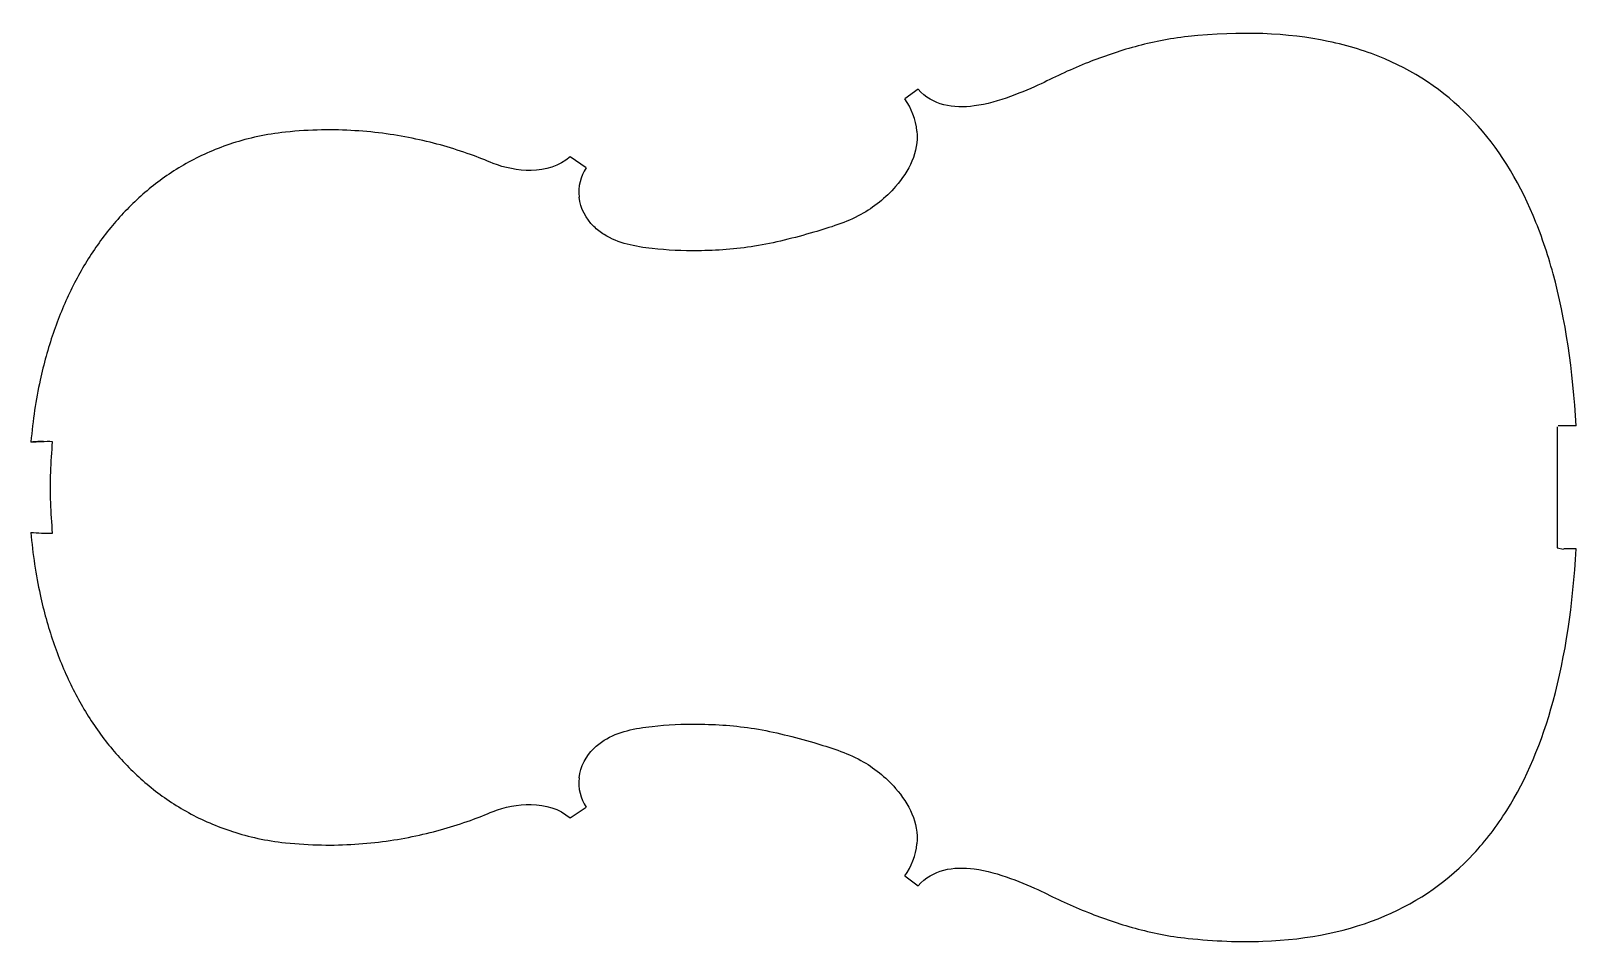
# Model space of a CAD drawing. Header units: millimetres. Extents: x -377 to 377, y -222 to 223.
import ezdxf

# ---------------------------------------------------------------- set-up
doc = ezdxf.new("R2010")
doc.units = ezdxf.units.MM
doc.layers.get('0').update_dxf_attribs({"linetype": 'CONTINUOUS'})
doc.layers.add('TOP_PLATE_ORIENTED', color=7, linetype='CONTINUOUS')

msp = doc.modelspace()

# ---------------------------------------------------------------- linework, layer by layer
msp.add_line((370.5, -30.28), (367.35, -29.65))
at = {"layer": 'TOP_PLATE_ORIENTED'}
for p, q in [((55.91, 194.16), (49.34, 189.38)), ((-105.94, 155.78), (-113.8, 161.07)), ((367.45, 29.43), (367.45, -0.07)), ((376.65, 29.93), (367.95, 29.93)), ((367.45, -0.07), (367.45, -29.57)), ((376.65, -30.07), (370.64, -30.07)), ((-113.8, -161.21), (-105.94, -155.91)), ((49.34, -189.51), (55.91, -194.29))]:
    msp.add_line(p, q, dxfattribs=at)
for centre, radius, start, end in [((23.53, 170.6), 31.92, 5.49807, 36.03152), ((-88.39, 143.95), 21.16, 146.03152, -173.47982), ((-88.39, -144.09), 21.16, 173.47982, -146.03152), ((23.53, -170.74), 31.92, -36.03152, -5.49807)]:
    msp.add_arc(centre, radius, start, end, dxfattribs=at)
for points, knots in [([(187.45, 219.8), (178.12, 218.81), (169.67, 217.03), (161.66, 214.85), (153.66, 212.66), (146.11, 210.07), (138.87, 207.2), (130.85, 204.02), (123.22, 200.5), (115.87, 196.73)], [0, 0, 0, 0, 0.321866, 0.321866, 0.321866, 0.643732, 0.643732, 0.643732, 1, 1, 1, 1]), ([(376.65, 29.93), (375.15, 57.16), (371.5, 82), (365.44, 104.15), (362.7, 114.17), (359.47, 123.64), (355.71, 132.53), (348.2, 150.3), (338.6, 165.75), (326.64, 178.59), (314.69, 191.42), (300.38, 201.64), (283.39, 208.88), (274.9, 212.5), (265.73, 215.38), (255.84, 217.45), (236.07, 221.6), (213.43, 222.55), (187.45, 219.8)], [0, 0, 0, 0, 0.216596, 0.216596, 0.216596, 0.314522, 0.314522, 0.314522, 0.510373, 0.510373, 0.510373, 0.706224, 0.706224, 0.706224, 0.804149, 0.804149, 0.804149, 1, 1, 1, 1]), ([(115.87, 196.73), (107.46, 193.04), (95.21, 187.54), (83.28, 185.96), (73.02, 184.6), (62.99, 186.14), (55.91, 194.16)], [0, 0, 0, 0, 0.537386, 0.537386, 0.537386, 1, 1, 1, 1]), ([(-151.35, 157.94), (-154.94, 159.47), (-158.61, 160.91), (-162.36, 162.26), (-170.8, 165.3), (-179.65, 167.86), (-189, 169.84), (-198.35, 171.83), (-208.2, 173.24), (-218.7, 173.9), (-229.2, 174.56), (-240.35, 174.47), (-252.55, 173.18)], [0, 0, 0, 0, 0.129021, 0.129021, 0.129021, 0.419347, 0.419347, 0.419347, 0.709674, 0.709674, 0.709674, 1, 1, 1, 1]), ([(55.3, 173.66), (56.3, 163.31), (51.34, 154.14), (44.88, 146.7), (40.02, 141.1), (34.3, 136.49), (27.97, 133.02), (20.82, 129.11), (12.88, 126.67), (4.96, 124.38), (-4.57, 121.63), (-14.09, 119.1), (-23.81, 117.53), (-32.95, 116.06), (-42.27, 115.43), (-51.51, 115.35), (-58.93, 115.29), (-66.31, 115.57), (-73.8, 116.42), (-81.98, 117.33), (-90.31, 118.92), (-97.18, 123.23), (-98.99, 124.36), (-100.69, 125.68), (-102.22, 127.18), (-106.05, 130.94), (-108.76, 135.81), (-109.41, 141.55)], [0, 0, 0, 0, 0.143313, 0.143313, 0.143313, 0.25107, 0.25107, 0.25107, 0.37294, 0.37294, 0.37294, 0.519543, 0.519543, 0.519543, 0.657237, 0.657237, 0.657237, 0.767895, 0.767895, 0.767895, 0.8886, 0.8886, 0.8886, 0.920326, 0.920326, 0.920326, 1, 1, 1, 1]), ([(-252.55, 173.18), (-262.02, 172.18), (-270.5, 170.28), (-278.29, 167.76), (-286.08, 165.25), (-293.19, 162.12), (-299.76, 158.51), (-306.34, 154.9), (-312.37, 150.81), (-317.96, 146.32), (-323.55, 141.82), (-328.69, 136.92), (-333.43, 131.66), (-338.17, 126.4), (-342.51, 120.78), (-346.47, 114.82), (-350.43, 108.86), (-354.02, 102.57), (-357.24, 95.94), (-360.46, 89.32), (-363.32, 82.36), (-365.81, 75.08), (-368.3, 67.79), (-370.42, 60.18), (-372.15, 52.21), (-374.21, 42.72), (-375.72, 32.73), (-376.62, 22.18)], [0, 0, 0, 0, 0.10879, 0.10879, 0.10879, 0.21758, 0.21758, 0.21758, 0.32637, 0.32637, 0.32637, 0.43516, 0.43516, 0.43516, 0.54395, 0.54395, 0.54395, 0.65274, 0.65274, 0.65274, 0.76153, 0.76153, 0.76153, 0.87032, 0.87032, 0.87032, 1, 1, 1, 1]), ([(-113.8, 161.07), (-119, 156.54), (-125.81, 154.65), (-132.77, 154.52), (-139.22, 154.4), (-145.8, 155.8), (-151.35, 157.94)], [0, 0, 0, 0, 0.518576, 0.518576, 0.518576, 1, 1, 1, 1]), ([(-366.07, -22.38), (-366.49, -17.42), (-366.81, -12.47), (-366.97, -7.5), (-367.13, -2.54), (-367.13, 2.43), (-366.97, 7.39), (-366.81, 12.35), (-366.49, 17.3), (-366.07, 22.25)], [0, 0, 0, 0, 0.333333, 0.333333, 0.333333, 0.666667, 0.666667, 0.666667, 1, 1, 1, 1]), ([(-376.65, -21.96), (-375.76, -32.63), (-374.23, -42.74), (-372.15, -52.34), (-370.42, -60.31), (-368.3, -67.93), (-365.81, -75.21), (-363.32, -82.49), (-360.46, -89.45), (-357.24, -96.07), (-354.02, -102.7), (-350.43, -108.99), (-346.47, -114.95), (-342.51, -120.91), (-338.17, -126.53), (-333.43, -131.79), (-328.69, -137.05), (-323.55, -141.95), (-317.96, -146.45), (-312.37, -150.94), (-306.34, -155.03), (-299.76, -158.64), (-293.19, -162.25), (-286.08, -165.38), (-278.29, -167.89), (-270.5, -170.41), (-262.02, -172.31), (-252.55, -173.31)], [0, 0, 0, 0, 0.130938, 0.130938, 0.130938, 0.239571, 0.239571, 0.239571, 0.348203, 0.348203, 0.348203, 0.456836, 0.456836, 0.456836, 0.565469, 0.565469, 0.565469, 0.674102, 0.674102, 0.674102, 0.782734, 0.782734, 0.782734, 0.891367, 0.891367, 0.891367, 1, 1, 1, 1]), ([(187.45, -219.93), (200.44, -221.31), (212.59, -221.76), (223.97, -221.34), (246.73, -220.52), (266.4, -216.25), (283.39, -209.02), (300.38, -201.77), (314.69, -191.55), (326.64, -178.72), (332.62, -172.3), (338.01, -165.23), (342.84, -157.54), (352.51, -142.16), (359.96, -124.32), (365.44, -104.29), (371.5, -82.13), (375.15, -57.29), (376.65, -30.07)], [0, 0, 0, 0, 0.097925, 0.097925, 0.097925, 0.293776, 0.293776, 0.293776, 0.489627, 0.489627, 0.489627, 0.587553, 0.587553, 0.587553, 0.783403, 0.783403, 0.783403, 1, 1, 1, 1]), ([(-109.41, -141.68), (-108.76, -135.94), (-106.05, -131.07), (-102.22, -127.31), (-100.69, -125.81), (-98.99, -124.49), (-97.18, -123.36), (-90.31, -119.05), (-81.98, -117.47), (-73.8, -116.55), (-66.31, -115.7), (-58.93, -115.42), (-51.51, -115.48), (-42.27, -115.57), (-32.95, -116.19), (-23.81, -117.66), (-14.09, -119.23), (-4.57, -121.76), (4.96, -124.51), (12.88, -126.8), (20.82, -129.24), (27.97, -133.16), (34.3, -136.62), (40.02, -141.23), (44.88, -146.83), (51.34, -154.27), (56.3, -163.44), (55.3, -173.79)], [0, 0, 0, 0, 0.079674, 0.079674, 0.079674, 0.1114, 0.1114, 0.1114, 0.232105, 0.232105, 0.232105, 0.342763, 0.342763, 0.342763, 0.480457, 0.480457, 0.480457, 0.62706, 0.62706, 0.62706, 0.74893, 0.74893, 0.74893, 0.856687, 0.856687, 0.856687, 1, 1, 1, 1]), ([(-252.55, -173.31), (-240.35, -174.6), (-229.2, -174.7), (-218.7, -174.03), (-208.2, -173.37), (-198.35, -171.96), (-189, -169.97), (-179.65, -167.99), (-170.8, -165.43), (-162.36, -162.4), (-158.61, -161.05), (-154.94, -159.6), (-151.35, -158.07)], [0, 0, 0, 0, 0.290326, 0.290326, 0.290326, 0.580653, 0.580653, 0.580653, 0.870979, 0.870979, 0.870979, 1, 1, 1, 1]), ([(-151.35, -158.07), (-145.8, -155.93), (-139.22, -154.53), (-132.77, -154.65), (-125.81, -154.78), (-119, -156.68), (-113.8, -161.21)], [0, 0, 0, 0, 0.481424, 0.481424, 0.481424, 1, 1, 1, 1]), ([(55.91, -194.29), (62.99, -186.27), (73.02, -184.73), (83.28, -186.09), (95.21, -187.67), (107.46, -193.17), (115.87, -196.86)], [0, 0, 0, 0, 0.462614, 0.462614, 0.462614, 1, 1, 1, 1]), ([(115.87, -196.86), (123.22, -200.63), (130.85, -204.16), (138.87, -207.33), (146.11, -210.2), (153.66, -212.79), (161.66, -214.98), (169.67, -217.16), (178.12, -218.94), (187.45, -219.93)], [0, 0, 0, 0, 0.356268, 0.356268, 0.356268, 0.678134, 0.678134, 0.678134, 1, 1, 1, 1])]:
    msp.add_open_spline(points, degree=3, knots=knots, dxfattribs=at)
for points, degree in [([(-366.07, 22.25), (-369.72, 22.32), (-373.25, 22.16), (-376.65, 21.83)], 3), ([(-376.62, 22.18), (-373.68, 22.44), (-370.57, 22.52)], 2), ([(-376.65, -21.96), (-373.21, -22.3), (-369.68, -22.45), (-366.07, -22.38)], 3)]:
    msp.add_open_spline(points, degree=degree, dxfattribs=at)

doc.saveas('drawing.dxf')
